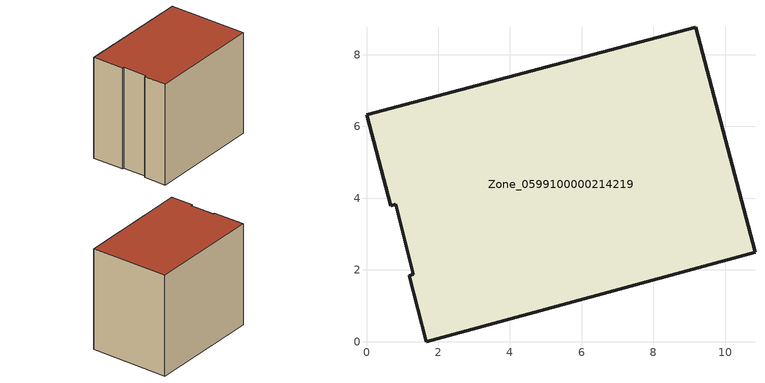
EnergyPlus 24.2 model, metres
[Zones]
Zone_0599100000214219
 floor ground (C_G): 0.82,3.83 0.67,3.78 0,6.33 9.18,8.76 10.83,2.49 1.67,0 1.19,1.83 1.3,1.88 z3.27
 wall outside (C_F): 1.67,0 10.83,2.49 9.18,8.76 0,6.33 0.67,3.78 0.82,3.83 1.3,1.88 1.19,1.83 1.67,0 z3.27:11.72
 roof outside (C_R): 0.67,3.78 0.82,3.83 1.3,1.88 1.19,1.83 1.67,0 10.83,2.49 9.18,8.76 0,6.33 z11.72
[BUILDING]
Pand.0599100000214219: North Axis=0; Terrain=City; Loads Convergence Tolerance Value=0.04; Temperature Convergence Tolerance Value=0.4; Solar Distribution=FullExterior; Maximum Number of Warmup Days=25; Minimum Number of Warmup Days=1
[Site:Location]
Rotterdam.The.Hague.AP_ZH_NLD Design_Conditions: Latitude=51.96; Longitude=4.45; Time Zone=1; Elevation=-4.5
[SITE:GROUNDTEMPERATURE:BUILDINGSURFACE]
18, 18, 18, 18, 18, 18, 18, 18, 18, 18, 18, 18
[MATERIAL] Thermal Absorptance=0.9; Solar Absorptance=0.7; Visible Absorptance=0.7
Name | Roughness | Thickness | Conductivity | Density | Specific Heat
G.TI.1946-1964 | MediumSmooth | 0.15 | 1 | 540 | 1210
F.TI.1946-1964 | Rough | 0.3 | 0.857143 | 1920 | 840
R.TI.1946-1964 | MediumRough | 0.2 | 0.277778 | 1500 | 1000
[CONSTRUCTION]
C_G: G.TI.1946-1964
C_F: F.TI.1946-1964
C_R: R.TI.1946-1964
[ZONE]
Zone_0599100000214219: Type=1; Multiplier=1; Ceiling Height=Autocalculate; Volume=Autocalculate; Floor Area=autocalculate; Part of Total Floor Area=Yes
[ZONEINFILTRATION:DESIGNFLOWRATE]
Infil_Zone_0599100000214219: Zone or ZoneList or Space or SpaceList=Zone_0599100000214219; Schedule=AlwaysOn; Design Flow Rate Calculation Method=Flow/Area; Flow Rate per Floor Area=0.003; Constant Term Coefficient=1; Temperature Term Coefficient=0; Velocity Term Coefficient=0; Velocity Squared Term Coefficient=0
[HVACTEMPLATE:ZONE:IDEALLOADSAIRSYSTEM]
Zone_0599100000214219: Maximum Heating Supply Air Temperature=50; Minimum Cooling Supply Air Temperature=13; Maximum Heating Supply Air Humidity Ratio=0.0156; Minimum Cooling Supply Air Humidity Ratio=0.0077; Heating Limit=NoLimit; Cooling Limit=NoLimit; Dehumidification Control Type=ConstantSensibleHeatRatio; Cooling Sensible Heat Ratio=0.7; Dehumidification Setpoint=60; Humidification Control Type=None; Humidification Setpoint=30; Outdoor Air Method=None; Outdoor Air Flow Rate per Person=0.00944; Outdoor Air Flow Rate per Zone Floor Area=0; Outdoor Air Flow Rate per Zone=0; Demand Controlled Ventilation Type=None; Outdoor Air Economizer Type=NoEconomizer; Heat Recovery Type=None; Sensible Heat Recovery Effectiveness=0.7; Latent Heat Recovery Effectiveness=0.65
[ZONECONTROL:THERMOSTAT]
ThermostatControl_Zone_0599100000214219: Zone or ZoneList=Zone_0599100000214219; Control Type Schedule=DualSetpointControlType; Control 1=Thermostat_Zone_0599100000214219; Temperature Difference Between Cutout And Setpoint=0
[THERMOSTATSETPOINT:DUALSETPOINT]
Thermostat_Zone_0599100000214219: Heating Setpoint Temperature Schedule=HeatingSetpoint_Zone_0599100000214219; Cooling Setpoint Temperature Schedule=CoolingSetpoint_Zone_0599100000214219
[SCHEDULE:COMPACT]
HeatingSetpoint_Zone_0599100000214219: Through: 12/31, For: AllDays, Until: 24:00, 21
CoolingSetpoint_Zone_0599100000214219: Through: 12/31, For: AllDays, Until: 24:00, 24
DualSetpointControlType: Through: 12/31, For: AllDays, Until: 24:00, 4
AlwaysOn: Through: 12/31, For: AllDays, Until: 24:00, 1
